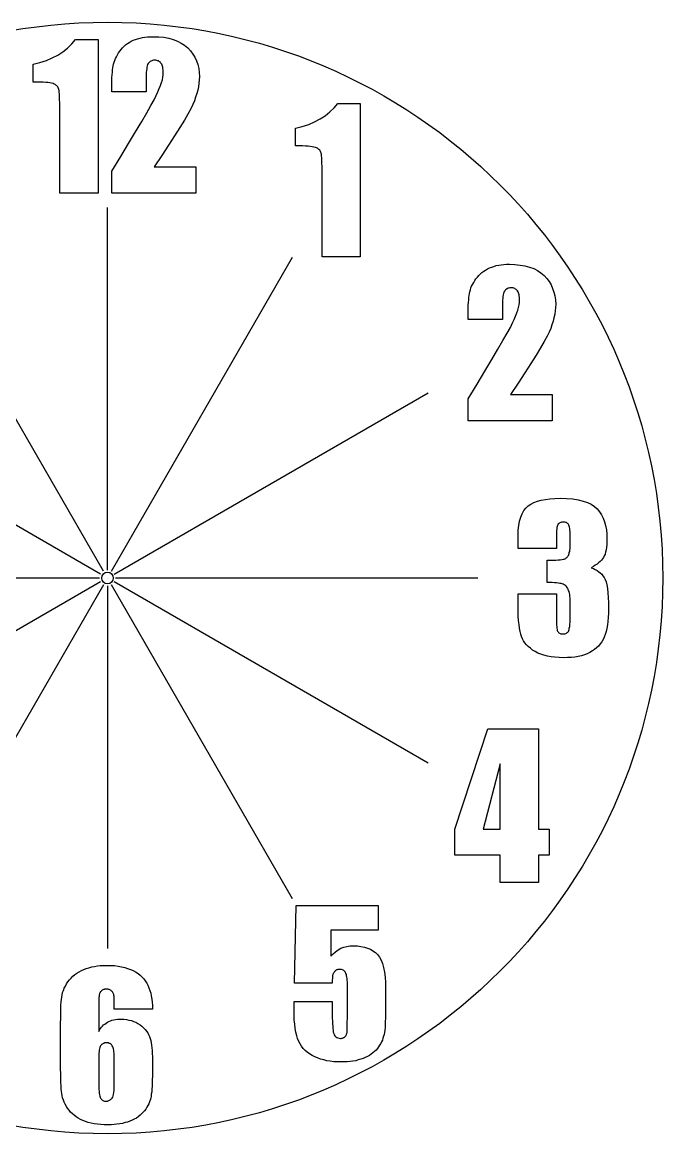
# Model space of a CAD drawing. Header units: metres. Extents: x -6 to 6, y -6 to 6.
# Drawn here: x -0.92 to 6, y -6 to 6 of the extents above; entities that cross this region are included whole.
import ezdxf

# ---------------------------------------------------------------- set-up
doc = ezdxf.new("R2010")
doc.units = ezdxf.units.M

msp = doc.modelspace()

# ---------------------------------------------------------------- linework, layer by layer
at = {"layer": '14', "color": 14, "linetype": 'CONTINUOUS'}
for p, q in [((-0.433, 5.72), (-0.386, 5.765)), ((-0.386, 5.765), (-0.345, 5.812)), ((-0.345, 5.812), (-0.102, 5.812)), ((-0.102, 5.812), (-0.102, 4.156)), ((0.196, 5.755), (0.216, 5.769)), ((0.216, 5.769), (0.236, 5.781)), ((0.236, 5.781), (0.256, 5.794)), ((0.256, 5.794), (0.279, 5.805)), ((0.279, 5.805), (0.302, 5.814)), ((0.302, 5.814), (0.325, 5.821)), ((0.325, 5.821), (0.352, 5.829)), ((0.352, 5.829), (0.378, 5.835)), ((0.378, 5.835), (0.405, 5.838)), ((0.405, 5.838), (0.434, 5.841)), ((0.434, 5.841), (0.464, 5.844)), ((0.464, 5.844), (0.494, 5.844)), ((0.494, 5.844), (0.554, 5.843)), ((0.554, 5.843), (0.609, 5.837)), ((0.609, 5.837), (0.662, 5.828)), ((0.662, 5.828), (0.711, 5.814)), ((0.711, 5.814), (0.755, 5.797)), ((0.755, 5.797), (0.797, 5.775)), ((0.797, 5.775), (0.834, 5.751)), ((-0.597, 5.614), (-0.537, 5.645)), ((-0.537, 5.645), (-0.482, 5.68)), ((-0.482, 5.68), (-0.433, 5.72)), ((0.097, 5.628), (0.107, 5.648)), ((0.107, 5.648), (0.12, 5.668)), ((0.12, 5.668), (0.132, 5.686)), ((0.132, 5.686), (0.147, 5.706)), ((0.147, 5.706), (0.163, 5.723)), ((0.163, 5.723), (0.18, 5.74)), ((0.18, 5.74), (0.196, 5.755)), ((0.834, 5.751), (0.867, 5.722)), ((0.867, 5.722), (0.897, 5.691)), ((0.897, 5.691), (0.923, 5.657)), ((0.923, 5.657), (0.944, 5.622)), ((-0.801, 5.547), (-0.729, 5.565)), ((-0.801, 5.353), (-0.801, 5.547)), ((-0.729, 5.565), (-0.66, 5.586)), ((-0.66, 5.586), (-0.597, 5.614)), ((0.058, 5.508), (0.061, 5.528)), ((0.061, 5.528), (0.066, 5.548)), ((0.066, 5.548), (0.072, 5.568)), ((0.072, 5.568), (0.078, 5.588)), ((0.078, 5.588), (0.086, 5.608)), ((0.086, 5.608), (0.097, 5.628)), ((0.43, 5.53), (0.427, 5.514)), ((0.434, 5.542), (0.43, 5.53)), ((0.441, 5.553), (0.434, 5.542)), ((0.447, 5.562), (0.441, 5.553)), ((0.453, 5.568), (0.447, 5.562)), ((0.461, 5.576), (0.453, 5.568)), ((0.47, 5.58), (0.461, 5.576)), ((0.479, 5.585), (0.47, 5.58)), ((0.488, 5.586), (0.479, 5.585)), ((0.499, 5.59), (0.488, 5.586)), ((0.511, 5.59), (0.499, 5.59)), ((0.522, 5.59), (0.511, 5.59)), ((0.533, 5.588), (0.522, 5.59)), ((0.542, 5.585), (0.533, 5.588)), ((0.551, 5.582), (0.542, 5.585)), ((0.56, 5.577), (0.551, 5.582)), ((0.568, 5.571), (0.56, 5.577)), ((0.574, 5.563), (0.568, 5.571)), ((0.58, 5.556), (0.574, 5.563)), ((0.586, 5.548), (0.58, 5.556)), ((0.591, 5.537), (0.586, 5.548)), ((0.594, 5.527), (0.591, 5.537)), ((0.599, 5.514), (0.594, 5.527)), ((0.944, 5.622), (0.961, 5.583)), ((0.961, 5.583), (0.975, 5.544)), ((0.975, 5.544), (0.986, 5.502)), ((0.049, 5.405), (0.051, 5.433)), ((0.049, 5.375), (0.049, 5.405)), ((0.051, 5.433), (0.054, 5.461)), ((0.054, 5.461), (0.055, 5.485)), ((0.055, 5.485), (0.058, 5.508)), ((0.419, 5.456), (0.418, 5.433)), ((0.418, 5.433), (0.418, 5.407)), ((0.418, 5.407), (0.418, 5.249)), ((0.421, 5.479), (0.419, 5.456)), ((0.424, 5.497), (0.421, 5.479)), ((0.427, 5.514), (0.424, 5.497)), ((0.593, 5.379), (0.599, 5.407)), ((0.6, 5.502), (0.599, 5.514)), ((0.599, 5.407), (0.602, 5.433)), ((0.602, 5.487), (0.6, 5.502)), ((0.603, 5.471), (0.602, 5.487)), ((0.602, 5.433), (0.603, 5.456)), ((0.603, 5.456), (0.603, 5.471)), ((0.986, 5.502), (0.992, 5.459)), ((0.992, 5.459), (0.993, 5.413)), ((0.993, 5.413), (0.992, 5.376)), ((-0.76, 5.353), (-0.801, 5.353)), ((-0.726, 5.353), (-0.76, 5.353)), ((-0.695, 5.352), (-0.726, 5.353)), ((-0.667, 5.35), (-0.695, 5.352)), ((-0.643, 5.349), (-0.667, 5.35)), ((-0.621, 5.345), (-0.643, 5.349)), ((-0.603, 5.342), (-0.621, 5.345)), ((-0.588, 5.338), (-0.603, 5.342)), ((-0.575, 5.333), (-0.588, 5.338)), ((-0.566, 5.329), (-0.575, 5.333)), ((-0.557, 5.322), (-0.566, 5.329)), ((-0.549, 5.316), (-0.557, 5.322)), ((-0.542, 5.309), (-0.549, 5.316)), ((-0.535, 5.301), (-0.542, 5.309)), ((-0.531, 5.293), (-0.535, 5.301)), ((-0.528, 5.284), (-0.531, 5.293)), ((-0.525, 5.275), (-0.528, 5.284)), ((0.048, 5.342), (0.049, 5.375)), ((0.048, 5.309), (0.048, 5.342)), ((0.048, 5.249), (0.048, 5.309)), ((0.545, 5.249), (0.56, 5.284)), ((0.56, 5.284), (0.574, 5.318)), ((0.574, 5.318), (0.585, 5.35)), ((0.585, 5.35), (0.593, 5.379)), ((0.983, 5.304), (0.975, 5.266)), ((0.989, 5.341), (0.983, 5.304)), ((0.992, 5.376), (0.989, 5.341)), ((-0.523, 5.263), (-0.525, 5.275)), ((-0.52, 5.246), (-0.523, 5.263)), ((-0.519, 5.224), (-0.52, 5.246)), ((-0.519, 5.197), (-0.519, 5.224)), ((-0.517, 5.166), (-0.519, 5.197)), ((-0.515, 5.131), (-0.517, 5.166)), ((0.418, 5.249), (0.048, 5.249)), ((0.47, 5.1), (0.504, 5.163)), ((0.504, 5.163), (0.528, 5.21)), ((0.528, 5.21), (0.545, 5.249)), ((0.953, 5.19), (0.94, 5.15)), ((0.966, 5.229), (0.953, 5.19)), ((0.975, 5.266), (0.966, 5.229)), ((-0.515, 5.089), (-0.515, 5.131)), ((-0.515, 5.043), (-0.515, 5.089)), ((-0.515, 4.156), (-0.515, 5.043)), ((0.424, 5.021), (0.47, 5.1)), ((0.9, 5.066), (0.869, 5.009)), ((0.923, 5.112), (0.9, 5.066)), ((0.94, 5.15), (0.923, 5.112)), ((2.402, 5.031), (2.448, 5.076)), ((2.448, 5.076), (2.489, 5.123)), ((2.489, 5.123), (2.732, 5.123)), ((2.732, 5.123), (2.732, 3.467)), ((0.304, 4.817), (0.37, 4.928)), ((0.37, 4.928), (0.424, 5.021)), ((0.831, 4.943), (0.781, 4.863)), ((0.869, 5.009), (0.831, 4.943)), ((2.174, 4.897), (2.237, 4.925)), ((2.237, 4.925), (2.297, 4.956)), ((2.297, 4.956), (2.353, 4.991)), ((2.353, 4.991), (2.402, 5.031)), ((0.229, 4.691), (0.304, 4.817)), ((0.781, 4.863), (0.725, 4.774)), ((2.033, 4.858), (2.105, 4.876)), ((2.033, 4.664), (2.033, 4.858)), ((2.105, 4.876), (2.174, 4.897)), ((0.144, 4.55), (0.229, 4.691)), ((0.725, 4.774), (0.66, 4.673)), ((0.586, 4.561), (0.504, 4.438)), ((0.66, 4.673), (0.586, 4.561)), ((2.075, 4.664), (2.033, 4.664)), ((2.108, 4.664), (2.075, 4.664)), ((2.139, 4.663), (2.108, 4.664)), ((2.167, 4.661), (2.139, 4.663)), ((2.191, 4.66), (2.167, 4.661)), ((2.213, 4.656), (2.191, 4.66)), ((2.231, 4.653), (2.213, 4.656)), ((2.247, 4.649), (2.231, 4.653)), ((2.259, 4.644), (2.247, 4.649)), ((2.268, 4.64), (2.259, 4.644)), ((2.277, 4.633), (2.268, 4.64)), ((2.285, 4.627), (2.277, 4.633)), ((2.293, 4.62), (2.285, 4.627)), ((2.299, 4.612), (2.293, 4.62)), ((2.303, 4.604), (2.299, 4.612)), ((2.306, 4.595), (2.303, 4.604)), ((2.31, 4.586), (2.306, 4.595)), ((2.311, 4.574), (2.31, 4.586)), ((2.314, 4.557), (2.311, 4.574)), ((0.048, 4.392), (0.144, 4.55)), ((2.316, 4.535), (2.314, 4.557)), ((2.316, 4.508), (2.316, 4.535)), ((2.317, 4.477), (2.316, 4.508)), ((2.319, 4.441), (2.317, 4.477)), ((2.319, 4.4), (2.319, 4.441)), ((0.048, 4.156), (0.048, 4.392)), ((0.504, 4.438), (0.956, 4.438)), ((0.956, 4.438), (0.956, 4.156)), ((2.319, 4.354), (2.319, 4.4)), ((2.319, 3.467), (2.319, 4.354)), ((-0.102, 4.156), (-0.515, 4.156)), ((0.956, 4.156), (0.048, 4.156)), ((0, 0.086), (0, 4)), ((-0.043, 0.074), (-2, 3.464)), ((0.043, 0.074), (2, 3.464)), ((2.732, 3.467), (2.319, 3.467)), ((4.152, 3.356), (4.175, 3.364)), ((4.175, 3.364), (4.201, 3.372)), ((4.201, 3.372), (4.227, 3.378)), ((4.227, 3.378), (4.255, 3.381)), ((4.255, 3.381), (4.284, 3.384)), ((4.284, 3.384), (4.313, 3.387)), ((4.313, 3.387), (4.344, 3.387)), ((4.344, 3.387), (4.403, 3.386)), ((4.403, 3.386), (4.459, 3.379)), ((4.459, 3.379), (4.511, 3.37)), ((4.511, 3.37), (4.56, 3.356)), ((3.981, 3.229), (3.997, 3.249)), ((3.997, 3.249), (4.012, 3.266)), ((4.012, 3.266), (4.029, 3.283)), ((4.029, 3.283), (4.046, 3.298)), ((4.046, 3.298), (4.066, 3.312)), ((4.066, 3.312), (4.086, 3.324)), ((4.086, 3.324), (4.106, 3.336)), ((4.106, 3.336), (4.129, 3.347)), ((4.129, 3.347), (4.152, 3.356)), ((4.56, 3.356), (4.605, 3.34)), ((4.605, 3.34), (4.646, 3.318)), ((4.646, 3.318), (4.683, 3.294)), ((4.683, 3.294), (4.717, 3.264)), ((4.717, 3.264), (4.746, 3.234)), ((3.921, 3.111), (3.927, 3.131)), ((3.927, 3.131), (3.935, 3.151)), ((3.935, 3.151), (3.946, 3.171)), ((3.946, 3.171), (3.957, 3.191)), ((3.957, 3.191), (3.969, 3.211)), ((3.969, 3.211), (3.981, 3.229)), ((4.319, 3.123), (4.31, 3.118)), ((4.328, 3.128), (4.319, 3.123)), ((4.337, 3.129), (4.328, 3.128)), ((4.348, 3.132), (4.337, 3.129)), ((4.36, 3.132), (4.348, 3.132)), ((4.371, 3.132), (4.36, 3.132)), ((4.382, 3.131), (4.371, 3.132)), ((4.391, 3.128), (4.382, 3.131)), ((4.4, 3.125), (4.391, 3.128)), ((4.41, 3.12), (4.4, 3.125)), ((4.417, 3.114), (4.41, 3.12)), ((4.746, 3.234), (4.772, 3.2)), ((4.772, 3.2), (4.793, 3.165)), ((4.793, 3.165), (4.81, 3.126)), ((4.81, 3.126), (4.824, 3.086)), ((3.9, 2.976), (3.903, 3.003)), ((3.903, 3.003), (3.904, 3.028)), ((3.904, 3.028), (3.908, 3.051)), ((3.908, 3.051), (3.911, 3.071)), ((3.911, 3.071), (3.915, 3.091)), ((3.915, 3.091), (3.921, 3.111)), ((4.27, 3.022), (4.268, 2.999)), ((4.273, 3.04), (4.27, 3.022)), ((4.276, 3.057), (4.273, 3.04)), ((4.279, 3.072), (4.276, 3.057)), ((4.284, 3.085), (4.279, 3.072)), ((4.29, 3.095), (4.284, 3.085)), ((4.296, 3.105), (4.29, 3.095)), ((4.302, 3.111), (4.296, 3.105)), ((4.31, 3.118), (4.302, 3.111)), ((4.423, 3.106), (4.417, 3.114)), ((4.43, 3.099), (4.423, 3.106)), ((4.436, 3.091), (4.43, 3.099)), ((4.44, 3.08), (4.436, 3.091)), ((4.443, 3.069), (4.44, 3.08)), ((4.448, 3.057), (4.443, 3.069)), ((4.449, 3.045), (4.448, 3.057)), ((4.451, 3.029), (4.449, 3.045)), ((4.453, 3.014), (4.451, 3.029)), ((4.453, 2.999), (4.453, 3.014)), ((4.824, 3.086), (4.835, 3.045)), ((4.835, 3.045), (4.841, 3.002)), ((4.841, 3.002), (4.843, 2.956)), ((3.897, 2.885), (3.898, 2.917)), ((3.897, 2.851), (3.897, 2.885)), ((3.898, 2.948), (3.9, 2.976)), ((3.898, 2.917), (3.898, 2.948)), ((4.268, 2.999), (4.267, 2.976)), ((4.267, 2.976), (4.267, 2.95)), ((4.267, 2.95), (4.267, 2.791)), ((4.423, 2.861), (4.434, 2.893)), ((4.434, 2.893), (4.442, 2.922)), ((4.442, 2.922), (4.448, 2.95)), ((4.448, 2.95), (4.451, 2.976)), ((4.451, 2.976), (4.453, 2.999)), ((4.838, 2.884), (4.832, 2.847)), ((4.841, 2.919), (4.838, 2.884)), ((4.843, 2.956), (4.841, 2.919)), ((3.897, 2.791), (3.897, 2.851)), ((4.267, 2.791), (3.897, 2.791)), ((4.377, 2.753), (4.394, 2.791)), ((4.394, 2.791), (4.41, 2.827)), ((4.41, 2.827), (4.423, 2.861)), ((4.815, 2.771), (4.803, 2.733)), ((4.824, 2.808), (4.815, 2.771)), ((4.832, 2.847), (4.824, 2.808)), ((4.273, 2.564), (4.319, 2.643)), ((4.319, 2.643), (4.353, 2.705)), ((4.353, 2.705), (4.377, 2.753)), ((4.772, 2.655), (4.749, 2.609)), ((4.789, 2.693), (4.772, 2.655)), ((4.803, 2.733), (4.789, 2.693)), ((4.219, 2.471), (4.273, 2.564)), ((4.718, 2.552), (4.68, 2.486)), ((4.749, 2.609), (4.718, 2.552)), ((4.153, 2.36), (4.219, 2.471)), ((4.188, 2.418), (4.188, 2.418)), ((4.631, 2.406), (4.574, 2.317)), ((4.68, 2.486), (4.631, 2.406)), ((4.078, 2.234), (4.153, 2.36)), ((4.574, 2.317), (4.509, 2.216)), ((3.994, 2.093), (4.078, 2.234)), ((4.509, 2.216), (4.436, 2.104)), ((3.897, 1.935), (3.994, 2.093)), ((4.436, 2.104), (4.353, 1.981)), ((0.074, 0.043), (3.464, 2)), ((3.897, 1.698), (3.897, 1.935)), ((4.353, 1.981), (4.806, 1.981)), ((4.806, 1.981), (4.806, 1.698)), ((-0.074, 0.043), (-3.173, 1.832)), ((4.806, 1.698), (3.897, 1.698)), ((4.686, 0.839), (4.731, 0.848)), ((4.731, 0.848), (4.78, 0.856)), ((4.78, 0.856), (4.834, 0.859)), ((4.834, 0.859), (4.891, 0.861)), ((4.891, 0.861), (4.961, 0.859)), ((4.961, 0.859), (5.027, 0.853)), ((5.027, 0.853), (5.086, 0.844)), ((5.086, 0.844), (5.139, 0.831)), ((4.481, 0.693), (4.499, 0.727)), ((4.499, 0.727), (4.521, 0.755)), ((4.521, 0.755), (4.547, 0.778)), ((4.547, 0.778), (4.576, 0.798)), ((4.576, 0.798), (4.608, 0.814)), ((4.608, 0.814), (4.645, 0.828)), ((4.645, 0.828), (4.686, 0.839)), ((5.139, 0.831), (5.185, 0.816)), ((5.185, 0.816), (5.227, 0.796)), ((5.227, 0.796), (5.262, 0.771)), ((5.262, 0.771), (5.291, 0.745)), ((5.291, 0.745), (5.316, 0.715)), ((4.444, 0.566), (4.453, 0.613)), ((4.453, 0.613), (4.465, 0.656)), ((4.465, 0.656), (4.481, 0.693)), ((4.906, 0.603), (4.897, 0.6)), ((4.915, 0.604), (4.906, 0.603)), ((4.926, 0.604), (4.915, 0.604)), ((4.935, 0.604), (4.926, 0.604)), ((4.943, 0.603), (4.935, 0.604)), ((4.952, 0.6), (4.943, 0.603)), ((5.316, 0.715), (5.337, 0.682)), ((5.337, 0.682), (5.356, 0.646)), ((5.356, 0.646), (5.371, 0.607)), ((5.371, 0.607), (5.382, 0.566)), ((4.438, 0.458), (4.439, 0.515)), ((4.439, 0.515), (4.444, 0.566)), ((4.852, 0.495), (4.851, 0.475)), ((4.855, 0.53), (4.852, 0.514)), ((4.852, 0.514), (4.852, 0.495)), ((4.857, 0.544), (4.855, 0.53)), ((4.86, 0.557), (4.857, 0.544)), ((4.863, 0.567), (4.86, 0.557)), ((4.866, 0.575), (4.863, 0.567)), ((4.871, 0.583), (4.866, 0.575)), ((4.877, 0.587), (4.871, 0.583)), ((4.883, 0.593), (4.877, 0.587)), ((4.889, 0.596), (4.883, 0.593)), ((4.897, 0.6), (4.889, 0.596)), ((4.958, 0.598), (4.952, 0.6)), ((4.966, 0.593), (4.958, 0.598)), ((4.972, 0.589), (4.966, 0.593)), ((4.977, 0.583), (4.972, 0.589)), ((4.981, 0.577), (4.977, 0.583)), ((4.986, 0.569), (4.981, 0.577)), ((4.989, 0.56), (4.986, 0.569)), ((4.992, 0.547), (4.989, 0.56)), ((4.995, 0.535), (4.992, 0.547)), ((4.997, 0.52), (4.995, 0.535)), ((4.998, 0.503), (4.997, 0.52)), ((5, 0.483), (4.998, 0.503)), ((5, 0.463), (5, 0.483)), ((5.382, 0.566), (5.391, 0.521)), ((5.391, 0.521), (5.396, 0.474)), ((4.438, 0.317), (4.438, 0.458)), ((4.851, 0.475), (4.851, 0.452)), ((4.851, 0.452), (4.851, 0.317)), ((5, 0.371), (5, 0.463)), ((5, 0.351), (5, 0.371)), ((5.394, 0.36), (5.393, 0.331)), ((5.397, 0.391), (5.394, 0.36)), ((5.396, 0.474), (5.397, 0.425)), ((5.397, 0.425), (5.397, 0.391)), ((4.851, 0.317), (4.438, 0.317)), ((4.975, 0.236), (4.98, 0.243)), ((4.98, 0.243), (4.984, 0.253)), ((4.984, 0.253), (4.987, 0.263)), ((4.987, 0.263), (4.99, 0.274)), ((4.99, 0.274), (4.994, 0.286)), ((4.994, 0.286), (4.995, 0.302)), ((4.995, 0.302), (4.998, 0.317)), ((4.998, 0.334), (5, 0.351)), ((4.998, 0.317), (4.998, 0.334)), ((5.368, 0.24), (5.359, 0.223)), ((5.376, 0.259), (5.368, 0.24)), ((5.382, 0.28), (5.376, 0.259)), ((5.388, 0.305), (5.382, 0.28)), ((5.393, 0.331), (5.388, 0.305)), ((4.751, -0.048), (4.751, 0.193)), ((4.751, 0.193), (4.786, 0.193)), ((4.786, 0.193), (4.819, 0.193)), ((4.819, 0.193), (4.846, 0.194)), ((4.846, 0.194), (4.871, 0.196)), ((4.871, 0.196), (4.892, 0.197)), ((4.892, 0.197), (4.909, 0.199)), ((4.909, 0.199), (4.923, 0.202)), ((4.923, 0.202), (4.934, 0.203)), ((4.934, 0.203), (4.943, 0.206)), ((4.943, 0.206), (4.951, 0.211)), ((4.951, 0.211), (4.957, 0.216)), ((4.957, 0.216), (4.964, 0.222)), ((4.964, 0.222), (4.971, 0.228)), ((4.971, 0.228), (4.975, 0.236)), ((5.25, 0.124), (5.227, 0.111)), ((5.27, 0.137), (5.25, 0.124)), ((5.29, 0.15), (5.27, 0.137)), ((5.307, 0.165), (5.29, 0.15)), ((5.324, 0.179), (5.307, 0.165)), ((5.337, 0.193), (5.324, 0.179)), ((5.35, 0.208), (5.337, 0.193)), ((5.359, 0.223), (5.35, 0.208)), ((-0.086, 0), (-4, 0)), ((0, 0), (0, 0)), ((0, 0), (0, 0)), ((0, 0), (0, 0)), ((0, 0), (0, 0)), ((4, 0), (0.086, 0)), ((5.227, 0.111), (5.25, 0.102)), ((5.25, 0.102), (5.27, 0.093)), ((5.27, 0.093), (5.29, 0.081)), ((5.29, 0.081), (5.308, 0.068)), ((5.308, 0.068), (5.325, 0.055)), ((5.325, 0.055), (5.341, 0.041)), ((5.341, 0.041), (5.354, 0.024)), ((5.354, 0.024), (5.367, 0.007)), ((5.367, 0.007), (5.377, -0.015)), ((-0.074, -0.043), (-3.464, -2)), ((-0.043, -0.074), (-2, -3.464)), ((-0.031, -0.054), (-0.031, -0.054)), ((0, -0.086), (0, -4)), ((2, -3.464), (0.043, -0.074)), ((3.464, -2), (0.074, -0.043)), ((4.78, -0.048), (4.751, -0.048)), ((4.806, -0.05), (4.78, -0.048)), ((4.831, -0.051), (4.806, -0.05)), ((4.852, -0.053), (4.831, -0.051)), ((4.872, -0.056), (4.852, -0.053)), ((4.888, -0.058), (4.872, -0.056)), ((4.903, -0.061), (4.888, -0.058)), ((4.914, -0.064), (4.903, -0.061)), ((4.924, -0.068), (4.914, -0.064)), ((4.934, -0.073), (4.924, -0.068)), ((4.943, -0.079), (4.934, -0.073)), ((4.952, -0.085), (4.943, -0.079)), ((4.96, -0.093), (4.952, -0.085)), ((4.966, -0.102), (4.96, -0.093)), ((4.972, -0.111), (4.966, -0.102)), ((4.978, -0.122), (4.972, -0.111)), ((5.377, -0.015), (5.387, -0.042)), ((5.387, -0.042), (5.394, -0.074)), ((5.394, -0.074), (5.402, -0.114)), ((5.402, -0.114), (5.407, -0.159)), ((4.438, -0.3), (4.438, -0.17)), ((4.438, -0.17), (4.851, -0.17)), ((4.851, -0.17), (4.851, -0.438)), ((4.983, -0.134), (4.978, -0.122)), ((4.987, -0.147), (4.983, -0.134)), ((4.992, -0.162), (4.987, -0.147)), ((4.994, -0.179), (4.992, -0.162)), ((4.997, -0.197), (4.994, -0.179)), ((4.998, -0.217), (4.997, -0.197)), ((5, -0.237), (4.998, -0.217)), ((5, -0.26), (5, -0.237)), ((5.407, -0.159), (5.41, -0.211)), ((5.41, -0.211), (5.413, -0.268)), ((4.438, -0.357), (4.438, -0.3)), ((4.439, -0.411), (4.438, -0.357)), ((5, -0.375), (5, -0.26)), ((5.413, -0.268), (5.413, -0.331)), ((5.413, -0.331), (5.413, -0.38)), ((4.442, -0.458), (4.439, -0.411)), ((4.447, -0.501), (4.442, -0.458)), ((4.851, -0.438), (4.851, -0.464)), ((4.851, -0.464), (4.852, -0.487)), ((4.995, -0.501), (4.998, -0.475)), ((4.998, -0.446), (5, -0.412)), ((4.998, -0.475), (4.998, -0.446)), ((5, -0.412), (5, -0.375)), ((5.407, -0.468), (5.402, -0.507)), ((5.41, -0.425), (5.407, -0.468)), ((5.413, -0.38), (5.41, -0.425)), ((4.452, -0.541), (4.447, -0.501)), ((4.458, -0.577), (4.452, -0.541)), ((4.465, -0.607), (4.458, -0.577)), ((4.852, -0.487), (4.852, -0.507)), ((4.852, -0.507), (4.854, -0.526)), ((4.854, -0.526), (4.855, -0.543)), ((4.855, -0.543), (4.858, -0.555)), ((4.858, -0.555), (4.86, -0.566)), ((4.86, -0.566), (4.863, -0.575)), ((4.863, -0.575), (4.868, -0.581)), ((4.868, -0.581), (4.872, -0.587)), ((4.872, -0.587), (4.877, -0.593)), ((4.877, -0.593), (4.885, -0.596)), ((4.885, -0.596), (4.892, -0.6)), ((4.892, -0.6), (4.9, -0.603)), ((4.943, -0.603), (4.952, -0.6)), ((4.952, -0.6), (4.961, -0.595)), ((4.961, -0.595), (4.967, -0.59)), ((4.967, -0.59), (4.975, -0.584)), ((4.975, -0.584), (4.98, -0.577)), ((4.98, -0.577), (4.984, -0.567)), ((4.984, -0.567), (4.987, -0.557)), ((4.987, -0.557), (4.99, -0.541)), ((4.99, -0.541), (4.994, -0.523)), ((4.994, -0.523), (4.995, -0.501)), ((5.388, -0.578), (5.379, -0.609)), ((5.396, -0.544), (5.388, -0.578)), ((5.402, -0.507), (5.396, -0.544)), ((4.473, -0.633), (4.465, -0.607)), ((4.484, -0.656), (4.473, -0.633)), ((4.496, -0.679), (4.484, -0.656)), ((4.51, -0.701), (4.496, -0.679)), ((4.527, -0.721), (4.51, -0.701)), ((4.9, -0.603), (4.911, -0.604)), ((4.911, -0.604), (4.92, -0.604)), ((4.92, -0.604), (4.932, -0.604)), ((4.932, -0.604), (4.943, -0.603)), ((5.325, -0.712), (5.307, -0.735)), ((5.341, -0.689), (5.325, -0.712)), ((5.356, -0.664), (5.341, -0.689)), ((5.368, -0.638), (5.356, -0.664)), ((5.379, -0.609), (5.368, -0.638)), ((4.547, -0.741), (4.527, -0.721)), ((4.57, -0.759), (4.547, -0.741)), ((4.593, -0.778), (4.57, -0.759)), ((4.62, -0.795), (4.593, -0.778)), ((4.65, -0.81), (4.62, -0.795)), ((4.682, -0.824), (4.65, -0.81)), ((4.716, -0.834), (4.682, -0.824)), ((4.754, -0.844), (4.716, -0.834)), ((5.121, -0.839), (5.086, -0.847)), ((5.153, -0.828), (5.121, -0.839)), ((5.184, -0.818), (5.153, -0.828)), ((5.212, -0.804), (5.184, -0.818)), ((5.239, -0.788), (5.212, -0.804)), ((5.264, -0.771), (5.239, -0.788)), ((5.285, -0.753), (5.264, -0.771)), ((5.307, -0.735), (5.285, -0.753)), ((4.794, -0.851), (4.754, -0.844)), ((4.835, -0.856), (4.794, -0.851)), ((4.881, -0.859), (4.835, -0.856)), ((4.929, -0.861), (4.881, -0.859)), ((4.971, -0.859), (4.929, -0.861)), ((5.012, -0.857), (4.971, -0.859)), ((5.05, -0.853), (5.012, -0.857)), ((5.086, -0.847), (5.05, -0.853)), ((3.752, -2.711), (4.109, -1.629)), ((4.109, -1.629), (4.656, -1.629)), ((4.656, -1.629), (4.656, -2.711)), ((4.243, -2.007), (4.06, -2.711)), ((4.243, -2.711), (4.243, -2.007)), ((3.752, -2.994), (3.752, -2.711)), ((4.06, -2.711), (4.243, -2.711)), ((4.656, -2.711), (4.774, -2.711)), ((4.774, -2.711), (4.774, -2.994)), ((4.243, -2.994), (3.752, -2.994)), ((4.243, -3.286), (4.243, -2.994)), ((4.774, -2.994), (4.656, -2.994)), ((4.656, -2.994), (4.656, -3.286)), ((4.656, -3.286), (4.243, -3.286)), ((2.021, -4.373), (2.038, -3.536)), ((2.038, -3.536), (2.924, -3.536)), ((2.924, -3.536), (2.924, -3.802)), ((2.924, -3.802), (2.412, -3.802)), ((2.412, -3.802), (2.412, -4.084)), ((2.412, -4.084), (2.437, -4.058)), ((2.437, -4.058), (2.465, -4.035)), ((2.465, -4.035), (2.492, -4.015)), ((2.492, -4.015), (2.523, -3.998)), ((2.523, -3.998), (2.554, -3.986)), ((2.554, -3.986), (2.587, -3.978)), ((2.587, -3.978), (2.623, -3.972)), ((2.623, -3.972), (2.66, -3.97)), ((2.66, -3.97), (2.701, -3.972)), ((2.701, -3.972), (2.739, -3.977)), ((2.739, -3.977), (2.776, -3.984)), ((2.776, -3.984), (2.81, -3.995)), ((2.81, -3.995), (2.841, -4.007)), ((2.841, -4.007), (2.868, -4.024)), ((2.868, -4.024), (2.895, -4.044)), ((2.895, -4.044), (2.918, -4.066)), ((2.918, -4.066), (2.938, -4.093)), ((-0.201, -4.207), (-0.17, -4.199)), ((-0.17, -4.199), (-0.14, -4.193)), ((-0.14, -4.193), (-0.109, -4.188)), ((-0.109, -4.188), (-0.077, -4.185)), ((-0.077, -4.185), (-0.043, -4.182)), ((-0.043, -4.182), (-0.008, -4.182)), ((-0.008, -4.182), (0.035, -4.184)), ((0.035, -4.184), (0.075, -4.185)), ((0.075, -4.185), (0.114, -4.19)), ((0.114, -4.19), (0.151, -4.196)), ((0.151, -4.196), (0.186, -4.204)), ((2.938, -4.093), (2.956, -4.125)), ((2.956, -4.125), (2.971, -4.162)), ((2.971, -4.162), (2.984, -4.205)), ((-0.41, -4.339), (-0.393, -4.319)), ((-0.393, -4.319), (-0.373, -4.3)), ((-0.373, -4.3), (-0.353, -4.282)), ((-0.353, -4.282), (-0.332, -4.267)), ((-0.332, -4.267), (-0.307, -4.251)), ((-0.307, -4.251), (-0.282, -4.239)), ((-0.282, -4.239), (-0.256, -4.227)), ((-0.256, -4.227), (-0.229, -4.216)), ((-0.229, -4.216), (-0.201, -4.207)), ((0.186, -4.204), (0.218, -4.214)), ((0.218, -4.214), (0.249, -4.225)), ((0.249, -4.225), (0.278, -4.239)), ((0.278, -4.239), (0.304, -4.253)), ((0.304, -4.253), (0.33, -4.27)), ((0.33, -4.27), (0.352, -4.287)), ((0.352, -4.287), (0.373, -4.307)), ((0.373, -4.307), (0.392, -4.327)), ((2.432, -4.293), (2.431, -4.302)), ((2.431, -4.302), (2.431, -4.313)), ((2.431, -4.313), (2.431, -4.325)), ((2.434, -4.285), (2.432, -4.293)), ((2.435, -4.281), (2.434, -4.285)), ((2.437, -4.274), (2.435, -4.281)), ((2.439, -4.27), (2.437, -4.274)), ((2.442, -4.265), (2.439, -4.27)), ((2.445, -4.261), (2.442, -4.265)), ((2.448, -4.256), (2.445, -4.261)), ((2.451, -4.251), (2.448, -4.256)), ((2.455, -4.247), (2.451, -4.251)), ((2.46, -4.242), (2.455, -4.247)), ((2.465, -4.239), (2.46, -4.242)), ((2.471, -4.234), (2.465, -4.239)), ((2.475, -4.231), (2.471, -4.234)), ((2.482, -4.23), (2.475, -4.231)), ((2.488, -4.228), (2.482, -4.23)), ((2.494, -4.227), (2.488, -4.228)), ((2.501, -4.225), (2.494, -4.227)), ((2.508, -4.225), (2.501, -4.225)), ((2.518, -4.225), (2.508, -4.225)), ((2.529, -4.227), (2.518, -4.225)), ((2.538, -4.23), (2.529, -4.227)), ((2.548, -4.233), (2.538, -4.23)), ((2.554, -4.239), (2.548, -4.233)), ((2.561, -4.244), (2.554, -4.239)), ((2.567, -4.251), (2.561, -4.244)), ((2.572, -4.259), (2.567, -4.251)), ((2.577, -4.268), (2.572, -4.259)), ((2.581, -4.279), (2.577, -4.268)), ((2.584, -4.293), (2.581, -4.279)), ((2.587, -4.308), (2.584, -4.293)), ((2.589, -4.324), (2.587, -4.308)), ((2.984, -4.205), (2.993, -4.254)), ((2.993, -4.254), (2.999, -4.308)), ((2.999, -4.308), (3.004, -4.368)), ((-0.476, -4.452), (-0.467, -4.428)), ((-0.467, -4.428), (-0.454, -4.405)), ((-0.454, -4.405), (-0.442, -4.383)), ((-0.442, -4.383), (-0.427, -4.36)), ((-0.427, -4.36), (-0.41, -4.339)), ((-0.023, -4.439), (-0.031, -4.44)), ((-0.015, -4.439), (-0.023, -4.439)), ((-0.006, -4.439), (-0.015, -4.439)), ((0.003, -4.44), (-0.006, -4.439)), ((0.392, -4.327), (0.408, -4.35)), ((0.408, -4.35), (0.424, -4.373)), ((0.424, -4.373), (0.438, -4.397)), ((0.438, -4.397), (0.448, -4.423)), ((0.448, -4.423), (0.458, -4.452)), ((2.429, -4.373), (2.021, -4.373)), ((2.431, -4.325), (2.429, -4.339)), ((2.429, -4.339), (2.429, -4.356)), ((2.429, -4.356), (2.429, -4.373)), ((2.591, -4.343), (2.589, -4.324)), ((2.592, -4.363), (2.591, -4.343)), ((2.592, -4.385), (2.592, -4.363)), ((2.592, -4.714), (2.592, -4.385)), ((3.004, -4.368), (3.005, -4.434)), ((3.005, -4.434), (3.005, -4.669)), ((-0.5, -4.577), (-0.497, -4.549)), ((-0.497, -4.549), (-0.494, -4.525)), ((-0.494, -4.525), (-0.49, -4.5)), ((-0.49, -4.5), (-0.484, -4.475)), ((-0.484, -4.475), (-0.476, -4.452)), ((-0.092, -4.554), (-0.094, -4.571)), ((-0.091, -4.517), (-0.092, -4.528)), ((-0.092, -4.528), (-0.092, -4.54)), ((-0.092, -4.54), (-0.092, -4.554)), ((-0.089, -4.5), (-0.091, -4.508)), ((-0.091, -4.508), (-0.091, -4.517)), ((-0.087, -4.494), (-0.089, -4.5)), ((-0.086, -4.486), (-0.087, -4.494)), ((-0.083, -4.48), (-0.086, -4.486)), ((-0.08, -4.474), (-0.083, -4.48)), ((-0.077, -4.468), (-0.08, -4.474)), ((-0.072, -4.463), (-0.077, -4.468)), ((-0.067, -4.459), (-0.072, -4.463)), ((-0.061, -4.454), (-0.067, -4.459)), ((-0.057, -4.449), (-0.061, -4.454)), ((-0.051, -4.446), (-0.057, -4.449)), ((-0.043, -4.443), (-0.051, -4.446)), ((-0.037, -4.442), (-0.043, -4.443)), ((-0.031, -4.44), (-0.037, -4.442)), ((0.011, -4.442), (0.003, -4.44)), ((0.018, -4.443), (0.011, -4.442)), ((0.026, -4.446), (0.018, -4.443)), ((0.034, -4.449), (0.026, -4.446)), ((0.04, -4.454), (0.034, -4.449)), ((0.045, -4.459), (0.04, -4.454)), ((0.051, -4.465), (0.045, -4.459)), ((0.055, -4.469), (0.051, -4.465)), ((0.058, -4.475), (0.055, -4.469)), ((0.063, -4.482), (0.058, -4.475)), ((0.065, -4.488), (0.063, -4.482)), ((0.068, -4.495), (0.065, -4.488)), ((0.069, -4.502), (0.068, -4.495)), ((0.069, -4.509), (0.069, -4.502)), ((0.071, -4.518), (0.069, -4.509)), ((0.071, -4.531), (0.071, -4.518)), ((0.071, -4.545), (0.071, -4.531)), ((0.072, -4.561), (0.071, -4.545)), ((0.458, -4.452), (0.467, -4.482)), ((0.467, -4.482), (0.473, -4.512)), ((0.473, -4.512), (0.479, -4.546)), ((0.479, -4.546), (0.482, -4.581)), ((-0.505, -4.698), (-0.504, -4.652)), ((-0.504, -4.652), (-0.502, -4.611)), ((-0.502, -4.611), (-0.5, -4.577)), ((-0.094, -4.571), (-0.094, -4.589)), ((-0.094, -4.589), (-0.094, -4.609)), ((-0.094, -4.609), (-0.094, -4.632)), ((-0.094, -4.632), (-0.094, -4.896)), ((0.072, -4.58), (0.072, -4.561)), ((0.072, -4.603), (0.072, -4.58)), ((0.072, -4.627), (0.072, -4.603)), ((0.072, -4.655), (0.072, -4.627)), ((0.485, -4.655), (0.072, -4.655)), ((0.482, -4.581), (0.485, -4.617)), ((0.485, -4.617), (0.485, -4.655)), ((2.016, -4.663), (2.016, -4.572)), ((2.016, -4.572), (2.429, -4.572)), ((2.018, -4.718), (2.016, -4.663)), ((2.429, -4.572), (2.429, -4.675)), ((2.429, -4.675), (2.429, -4.714)), ((3.005, -4.669), (3.005, -4.712)), ((-0.507, -4.809), (-0.505, -4.75)), ((-0.505, -4.75), (-0.505, -4.698)), ((-0.015, -4.806), (0, -4.796)), ((0, -4.796), (0.015, -4.789)), ((0, -4.796), (0, -4.796)), ((0.015, -4.789), (0.032, -4.781)), ((0.032, -4.781), (0.049, -4.775)), ((0.049, -4.775), (0.068, -4.77)), ((0.068, -4.77), (0.088, -4.767)), ((0.088, -4.767), (0.108, -4.764)), ((0.108, -4.764), (0.129, -4.763)), ((0.129, -4.763), (0.151, -4.763)), ((0.151, -4.763), (0.178, -4.764)), ((0.178, -4.764), (0.206, -4.766)), ((0.206, -4.766), (0.232, -4.772)), ((0.232, -4.772), (0.258, -4.778)), ((0.258, -4.778), (0.283, -4.787)), ((0.283, -4.787), (0.306, -4.796)), ((0.306, -4.796), (0.329, -4.81)), ((2.019, -4.77), (2.018, -4.718)), ((2.024, -4.818), (2.019, -4.77)), ((2.429, -4.714), (2.429, -4.749)), ((2.429, -4.749), (2.431, -4.783)), ((2.431, -4.783), (2.432, -4.812)), ((2.591, -4.79), (2.592, -4.755)), ((2.591, -4.823), (2.591, -4.79)), ((2.592, -4.755), (2.592, -4.714)), ((3.002, -4.789), (3, -4.823)), ((3.004, -4.752), (3.002, -4.789)), ((3.005, -4.712), (3.004, -4.752)), ((-0.507, -4.873), (-0.507, -4.809)), ((-0.507, -4.945), (-0.507, -4.873)), ((-0.094, -4.896), (-0.086, -4.879)), ((-0.086, -4.879), (-0.075, -4.865)), ((-0.075, -4.865), (-0.066, -4.85)), ((-0.066, -4.85), (-0.055, -4.838)), ((-0.055, -4.838), (-0.043, -4.825)), ((-0.043, -4.825), (-0.029, -4.815)), ((-0.029, -4.815), (-0.015, -4.806)), ((0.329, -4.81), (0.352, -4.824)), ((0.352, -4.824), (0.372, -4.839)), ((0.372, -4.839), (0.39, -4.856)), ((0.39, -4.856), (0.407, -4.873)), ((0.407, -4.873), (0.422, -4.892)), ((0.422, -4.892), (0.435, -4.91)), ((0.435, -4.91), (0.445, -4.93)), ((2.029, -4.862), (2.024, -4.818)), ((2.036, -4.904), (2.029, -4.862)), ((2.045, -4.941), (2.036, -4.904)), ((2.432, -4.812), (2.434, -4.839)), ((2.434, -4.839), (2.435, -4.862)), ((2.435, -4.862), (2.439, -4.884)), ((2.439, -4.884), (2.44, -4.902)), ((2.44, -4.902), (2.445, -4.918)), ((2.445, -4.918), (2.449, -4.932)), ((2.584, -4.925), (2.586, -4.919)), ((2.586, -4.919), (2.587, -4.915)), ((2.587, -4.915), (2.589, -4.908)), ((2.589, -4.87), (2.591, -4.849)), ((2.589, -4.889), (2.589, -4.87)), ((2.589, -4.901), (2.589, -4.889)), ((2.589, -4.908), (2.589, -4.901)), ((2.591, -4.849), (2.591, -4.823)), ((2.993, -4.905), (2.988, -4.928)), ((2.996, -4.881), (2.993, -4.905)), ((2.999, -4.853), (2.996, -4.881)), ((3, -4.823), (2.999, -4.853)), ((-0.507, -5.174), (-0.507, -4.945)), ((-0.063, -5.036), (-0.069, -5.044)), ((-0.055, -5.031), (-0.063, -5.036)), ((-0.048, -5.027), (-0.055, -5.031)), ((-0.04, -5.024), (-0.048, -5.027)), ((-0.031, -5.02), (-0.04, -5.024)), ((-0.021, -5.019), (-0.031, -5.02)), ((-0.011, -5.019), (-0.021, -5.019)), ((0, -5.019), (-0.011, -5.019)), ((0.009, -5.02), (0, -5.019)), ((0.018, -5.024), (0.009, -5.02)), ((0.028, -5.027), (0.018, -5.024)), ((0.035, -5.031), (0.028, -5.027)), ((0.042, -5.037), (0.035, -5.031)), ((0.048, -5.044), (0.042, -5.037)), ((0.445, -4.93), (0.455, -4.95)), ((0.455, -4.95), (0.462, -4.971)), ((0.462, -4.971), (0.467, -4.994)), ((0.467, -4.994), (0.471, -5.017)), ((0.471, -5.017), (0.476, -5.044)), ((2.055, -4.973), (2.045, -4.941)), ((2.067, -5.004), (2.055, -4.973)), ((2.081, -5.03), (2.067, -5.004)), ((2.098, -5.054), (2.081, -5.03)), ((2.449, -4.932), (2.457, -4.944)), ((2.457, -4.944), (2.466, -4.953)), ((2.466, -4.953), (2.477, -4.961)), ((2.477, -4.961), (2.489, -4.965)), ((2.489, -4.965), (2.503, -4.968)), ((2.503, -4.968), (2.518, -4.97)), ((2.518, -4.97), (2.526, -4.97)), ((2.526, -4.97), (2.534, -4.968)), ((2.534, -4.968), (2.54, -4.967)), ((2.54, -4.967), (2.546, -4.965)), ((2.546, -4.965), (2.552, -4.962)), ((2.552, -4.962), (2.558, -4.959)), ((2.558, -4.959), (2.563, -4.955)), ((2.563, -4.955), (2.567, -4.95)), ((2.567, -4.95), (2.572, -4.945)), ((2.572, -4.945), (2.577, -4.941)), ((2.577, -4.941), (2.58, -4.936)), ((2.58, -4.936), (2.583, -4.93)), ((2.583, -4.93), (2.584, -4.925)), ((2.953, -5.025), (2.941, -5.044)), ((2.962, -5.007), (2.953, -5.025)), ((2.97, -4.988), (2.962, -5.007)), ((2.977, -4.968), (2.97, -4.988)), ((2.984, -4.948), (2.977, -4.968)), ((2.988, -4.928), (2.984, -4.948)), ((-0.092, -5.131), (-0.094, -5.151)), ((-0.094, -5.151), (-0.094, -5.172)), ((-0.091, -5.113), (-0.092, -5.131)), ((-0.089, -5.096), (-0.091, -5.113)), ((-0.086, -5.082), (-0.089, -5.096)), ((-0.083, -5.07), (-0.086, -5.082)), ((-0.078, -5.059), (-0.083, -5.07)), ((-0.074, -5.05), (-0.078, -5.059)), ((-0.069, -5.044), (-0.074, -5.05)), ((0.052, -5.051), (0.048, -5.044)), ((0.057, -5.06), (0.052, -5.051)), ((0.061, -5.071), (0.057, -5.06)), ((0.065, -5.083), (0.061, -5.071)), ((0.068, -5.099), (0.065, -5.083)), ((0.069, -5.114), (0.068, -5.099)), ((0.071, -5.131), (0.069, -5.114)), ((0.072, -5.151), (0.071, -5.131)), ((0.072, -5.172), (0.072, -5.151)), ((0.476, -5.044), (0.479, -5.073)), ((0.479, -5.073), (0.482, -5.102)), ((0.482, -5.102), (0.484, -5.134)), ((0.484, -5.134), (0.485, -5.168)), ((2.116, -5.079), (2.098, -5.054)), ((2.136, -5.1), (2.116, -5.079)), ((2.159, -5.12), (2.136, -5.1)), ((2.184, -5.137), (2.159, -5.12)), ((2.211, -5.154), (2.184, -5.137)), ((2.24, -5.169), (2.211, -5.154)), ((2.83, -5.154), (2.809, -5.166)), ((2.85, -5.142), (2.83, -5.154)), ((2.868, -5.128), (2.85, -5.142)), ((2.885, -5.113), (2.868, -5.128)), ((2.902, -5.097), (2.885, -5.113)), ((2.916, -5.08), (2.902, -5.097)), ((2.93, -5.062), (2.916, -5.08)), ((2.941, -5.044), (2.93, -5.062)), ((-0.507, -5.24), (-0.507, -5.174)), ((-0.507, -5.3), (-0.507, -5.24)), ((-0.094, -5.172), (-0.094, -5.472)), ((0.072, -5.483), (0.072, -5.172)), ((0.485, -5.168), (0.485, -5.203)), ((0.485, -5.203), (0.485, -5.335)), ((2.271, -5.182), (2.24, -5.169)), ((2.303, -5.194), (2.271, -5.182)), ((2.337, -5.203), (2.303, -5.194)), ((2.371, -5.211), (2.337, -5.203)), ((2.408, -5.217), (2.371, -5.211)), ((2.445, -5.222), (2.408, -5.217)), ((2.482, -5.223), (2.445, -5.222)), ((2.521, -5.225), (2.482, -5.223)), ((2.557, -5.225), (2.521, -5.225)), ((2.591, -5.222), (2.557, -5.225)), ((2.621, -5.22), (2.591, -5.222)), ((2.652, -5.216), (2.621, -5.22)), ((2.683, -5.211), (2.652, -5.216)), ((2.71, -5.203), (2.683, -5.211)), ((2.736, -5.196), (2.71, -5.203)), ((2.762, -5.188), (2.736, -5.196)), ((2.786, -5.177), (2.762, -5.188)), ((2.809, -5.166), (2.786, -5.177)), ((3, -5.196), (3, -5.196)), ((-0.505, -5.354), (-0.507, -5.3)), ((-0.504, -5.403), (-0.505, -5.354)), ((0.485, -5.378), (0.484, -5.417)), ((0.485, -5.335), (0.485, -5.378)), ((-0.504, -5.447), (-0.504, -5.403)), ((-0.5, -5.484), (-0.504, -5.447)), ((-0.499, -5.516), (-0.5, -5.484)), ((-0.497, -5.542), (-0.499, -5.516)), ((-0.094, -5.472), (-0.094, -5.498)), ((-0.094, -5.498), (-0.092, -5.521)), ((0.071, -5.533), (0.072, -5.509)), ((0.072, -5.509), (0.072, -5.483)), ((0.481, -5.518), (0.478, -5.546)), ((0.482, -5.487), (0.481, -5.518)), ((0.484, -5.453), (0.482, -5.487)), ((0.484, -5.417), (0.484, -5.453)), ((-0.494, -5.567), (-0.497, -5.542)), ((-0.49, -5.59), (-0.494, -5.567)), ((-0.484, -5.613), (-0.49, -5.59)), ((-0.476, -5.636), (-0.484, -5.613)), ((-0.467, -5.659), (-0.476, -5.636)), ((-0.092, -5.521), (-0.091, -5.542)), ((-0.091, -5.542), (-0.089, -5.562)), ((-0.089, -5.562), (-0.086, -5.579)), ((-0.086, -5.579), (-0.083, -5.593)), ((-0.083, -5.593), (-0.08, -5.605)), ((-0.08, -5.605), (-0.075, -5.615)), ((-0.075, -5.615), (-0.069, -5.622)), ((-0.069, -5.622), (-0.063, -5.63)), ((-0.063, -5.63), (-0.057, -5.635)), ((-0.057, -5.635), (-0.049, -5.641)), ((0.015, -5.642), (0.023, -5.638)), ((0.023, -5.638), (0.029, -5.633)), ((0.029, -5.633), (0.037, -5.628)), ((0.037, -5.628), (0.043, -5.622)), ((0.043, -5.622), (0.051, -5.615)), ((0.051, -5.615), (0.057, -5.604)), ((0.057, -5.604), (0.061, -5.59)), ((0.061, -5.59), (0.065, -5.575)), ((0.065, -5.575), (0.068, -5.555)), ((0.068, -5.555), (0.071, -5.533)), ((0.462, -5.636), (0.456, -5.656)), ((0.468, -5.615), (0.462, -5.636)), ((0.471, -5.595), (0.468, -5.615)), ((0.474, -5.572), (0.471, -5.595)), ((0.478, -5.546), (0.474, -5.572)), ((-0.456, -5.681), (-0.467, -5.659)), ((-0.444, -5.704), (-0.456, -5.681)), ((-0.43, -5.725), (-0.444, -5.704)), ((-0.414, -5.745), (-0.43, -5.725)), ((-0.398, -5.765), (-0.414, -5.745)), ((-0.049, -5.641), (-0.041, -5.644)), ((-0.041, -5.644), (-0.032, -5.647)), ((-0.032, -5.647), (-0.023, -5.648)), ((-0.023, -5.648), (-0.012, -5.648)), ((-0.012, -5.648), (-0.005, -5.648)), ((-0.005, -5.648), (0.002, -5.647)), ((0.002, -5.647), (0.009, -5.645)), ((0.009, -5.645), (0.015, -5.642)), ((0.401, -5.751), (0.385, -5.768)), ((0.415, -5.733), (0.401, -5.751)), ((0.427, -5.714), (0.415, -5.733)), ((0.438, -5.696), (0.427, -5.714)), ((0.447, -5.676), (0.438, -5.696)), ((0.456, -5.656), (0.447, -5.676)), ((-0.379, -5.784), (-0.398, -5.765)), ((-0.359, -5.8), (-0.379, -5.784)), ((-0.338, -5.817), (-0.359, -5.8)), ((-0.315, -5.831), (-0.338, -5.817)), ((-0.292, -5.845), (-0.315, -5.831)), ((-0.266, -5.857), (-0.292, -5.845)), ((-0.238, -5.868), (-0.266, -5.857)), ((-0.209, -5.877), (-0.238, -5.868)), ((-0.176, -5.885), (-0.209, -5.877)), ((0.217, -5.873), (0.19, -5.88)), ((0.243, -5.863), (0.217, -5.873)), ((0.267, -5.853), (0.243, -5.863)), ((0.29, -5.842), (0.267, -5.853)), ((0.312, -5.83), (0.29, -5.842)), ((0.332, -5.816), (0.312, -5.83)), ((0.352, -5.8), (0.332, -5.816)), ((0.369, -5.785), (0.352, -5.8)), ((0.385, -5.768), (0.369, -5.785)), ((-0.144, -5.893), (-0.176, -5.885)), ((-0.109, -5.897), (-0.144, -5.893)), ((-0.072, -5.9), (-0.109, -5.897)), ((-0.034, -5.903), (-0.072, -5.9)), ((0.008, -5.903), (-0.034, -5.903)), ((0.04, -5.903), (0.008, -5.903)), ((0.072, -5.9), (0.04, -5.903)), ((0.103, -5.897), (0.072, -5.9)), ((0.134, -5.894), (0.103, -5.897)), ((0.163, -5.888), (0.134, -5.894)), ((0.19, -5.88), (0.163, -5.888))]:
    msp.add_line(p, q, dxfattribs=at)
for radius in [6, 0.0625]:
    msp.add_circle((0, 0), radius, dxfattribs=at)

doc.saveas('drawing.dxf')
